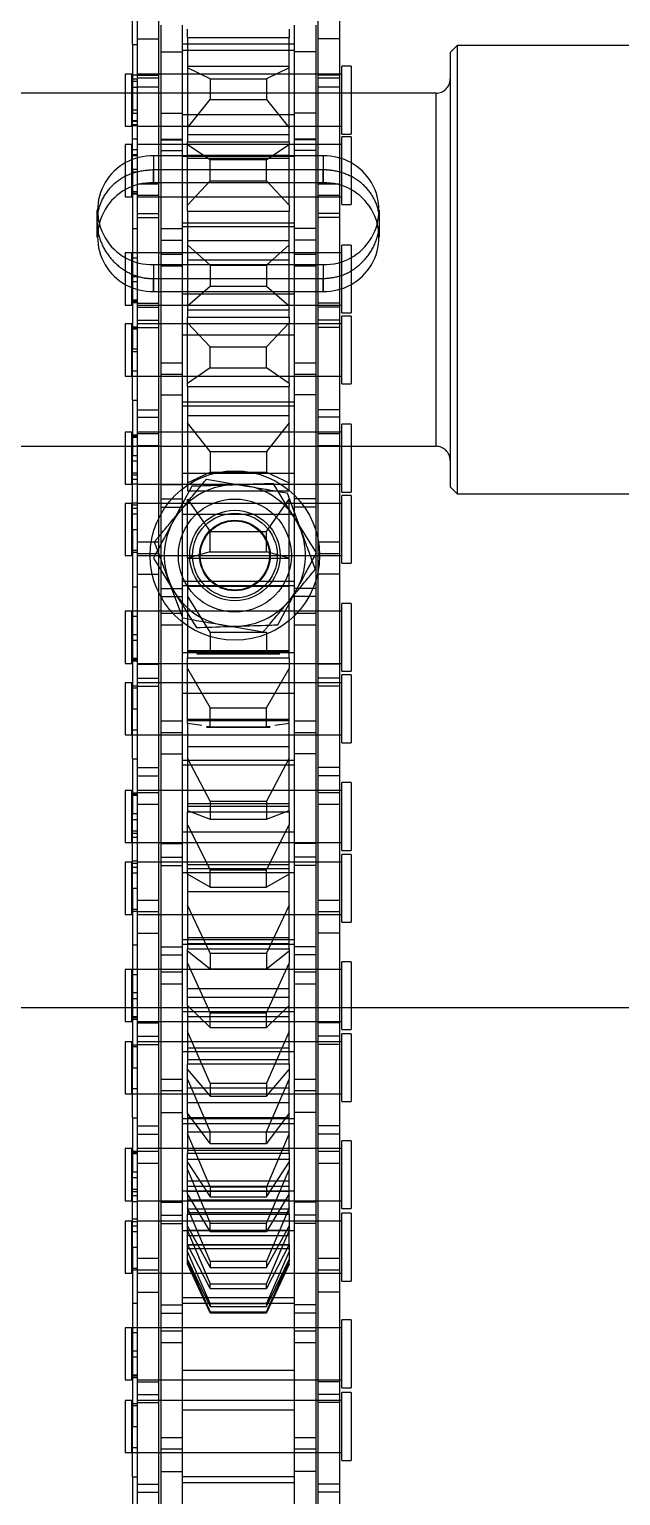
# Model space of a CAD drawing. Header units: metres. Extents: x 0 to 63075, y 0 to 44550.
# Drawn here: x 14335.2 to 14377.1, y 28854.7 to 28958.5 of the extents above; entities that cross this region are included whole.
import ezdxf

# ---------------------------------------------------------------- set-up
doc = ezdxf.new("R2010")
doc.units = ezdxf.units.M
doc.header["$LTSCALE"] = 75
doc.linetypes.add('HIDDEN2', pattern=[4.7625, 3.175, -1.5875])
for name, color, linetype in [('SDM', 7, 'Continuous'), ('SL1', 8, 'Continuous'), ('SL4', 4, 'Continuous'), ('ST1', 7, 'HIDDEN2')]:
    doc.layers.add(name, color=color, linetype=linetype)

# ---------------------------------------------------------------- blocks, each defined once
blk = doc.blocks.new('A$C29c634ac')
at = {"layer": 'SL1'}
for radius, start, end in [(1821.5, 111.63329, 68.36671), (1758, 110.23354, 69.76646), (1758, 110.23433, 69.76567), (1750, 110.33011, 69.66989)]:
    blk.add_arc((6310.01, 7583.12), radius, start, end, dxfattribs=at)
blk = doc.blocks.new('A$Ca53c419a')
at = {"layer": 'SL4'}
for p, q in [((4459.48, 486.24), (4459.48, 421)), ((4491.29, 467.01), (4488.83, 465.49)), ((4496.38, 464.29), (4493.83, 465.65)), ((4486.57, 458.19), (4489.12, 456.83)), ((4491.66, 455.47), (4494.12, 456.99))]:
    blk.add_line(p, q, dxfattribs=at)
for start, end in [(61.8814, 121.8814), (121.8814, 181.8814), (1.8814, 61.8814), (181.8814, 241.8814), (301.8814, 1.8814), (241.8814, 301.8814)]:
    blk.add_arc((4491.48, 461.24), 5, start, end, dxfattribs=at)
for points, knots in [([(4493.83, 465.65), (4493.77, 465.68), (4492.91, 466.14), (4492.07, 466.59), (4491.29, 467.01)], [0, 0, 0, 0, 0.070201, 1, 1, 1, 1]), ([(4488.83, 465.49), (4488.78, 465.45), (4487.95, 464.93), (4487.14, 464.43), (4486.38, 463.96)], [0, 0, 0, 0, 0.0702006, 1, 1, 1, 1]), ([(4486.38, 463.96), (4486.41, 463.23), (4486.44, 462.28), (4486.47, 461.3), (4486.48, 461.08)], [0, 0, 0, 0, 0.768151, 1, 1, 1, 1]), ([(4496.47, 461.4), (4496.46, 461.63), (4496.43, 462.61), (4496.4, 463.56), (4496.38, 464.29)], [0, 0, 0, 0, 0.231849, 1, 1, 1, 1]), ([(4486.48, 461.08), (4486.5, 460.31), (4486.54, 459.33), (4486.57, 458.39), (4486.57, 458.19)], [0, 0, 0, 0, 0.788999, 1, 1, 1, 1]), ([(4496.57, 458.52), (4496.56, 458.72), (4496.53, 459.66), (4496.5, 460.63), (4496.47, 461.4)], [0, 0, 0, 0, 0.211001, 1, 1, 1, 1]), ([(4494.12, 456.99), (4494.17, 457.03), (4495, 457.55), (4495.81, 458.05), (4496.57, 458.52)], [0, 0, 0, 0, 0.070201, 1, 1, 1, 1]), ([(4489.12, 456.83), (4489.18, 456.8), (4490.04, 456.34), (4490.88, 455.89), (4491.66, 455.47)], [0, 0, 0, 0, 0.070201, 1, 1, 1, 1])]:
    blk.add_open_spline(points, degree=3, knots=knots, dxfattribs=at)
at = {"layer": 'ST1'}
for p, q in [((4499.21, 534.61), (4499.21, 447)), ((4524.21, 447), (4524.21, 534.61)), ((4515.11, 471), (4514.02, 471)), ((4515.92, 471), (4514.02, 471)), ((4426.28, 468.49), (4422.51, 468.49)), ((4433, 468.16), (4423.91, 468.16)), ((4425.18, 468.16), (4425.18, 466.64)), ((4425.76, 468.16), (4425.76, 466.64)), ((4426.28, 468.49), (4429.83, 468.49)), ((4426.28, 468.49), (4426.28, 468.16)), ((4431.67, 469), (4427.98, 469)), ((4427.98, 469), (4427.98, 468.53)), ((4427.98, 468.53), (4431.67, 468.53)), ((4427.98, 468.49), (4427.98, 466.64)), ((4427.98, 468.16), (4427.98, 453.66)), ((4428.35, 468.53), (4428.35, 468.16)), ((4429.83, 468.49), (4429.83, 468.16)), ((4442.53, 468.49), (4429.83, 468.49)), ((4431.3, 468.16), (4431.3, 468.53)), ((4431.45, 468.49), (4431.45, 468.16)), ((4431.52, 468.16), (4431.52, 466.64)), ((4431.67, 468.53), (4431.67, 469)), ((4431.67, 466.64), (4431.67, 468.16)), ((4431.67, 453.66), (4431.67, 468.16)), ((4432.1, 468.16), (4432.1, 466.64)), ((4433, 468.16), (4433, 466.64)), ((4439.35, 468.16), (4433, 468.16)), ((4433.13, 469), (4433.13, 469)), ((4436.82, 469), (4433.13, 469)), ((4433.13, 469), (4433.13, 468.53)), ((4433.13, 468.53), (4436.82, 468.53)), ((4433.13, 468.16), (4433.13, 466.64)), ((4433.13, 468.16), (4433.13, 453.66)), ((4433.31, 468.49), (4433.31, 468.16)), ((4433.41, 468.49), (4433.41, 468.16)), ((4433.5, 468.53), (4433.5, 468.16)), ((4434.77, 468.49), (4434.77, 468.16)), ((4435.18, 468.49), (4435.18, 468.16)), ((4436.45, 468.16), (4436.45, 468.53)), ((4436.82, 468.53), (4436.82, 469)), ((4436.82, 466.64), (4436.82, 468.49)), ((4436.82, 453.66), (4436.82, 468.16)), ((4438.53, 468.16), (4438.53, 468.49)), ((4439.35, 468.16), (4439.35, 466.64)), ((4448.45, 468.16), (4439.35, 468.16)), ((4444.37, 469), (4440.68, 469)), ((4440.68, 469), (4440.68, 468.53)), ((4440.68, 468.53), (4444.37, 468.53)), ((4440.68, 468.16), (4440.68, 466.64)), ((4440.68, 468.16), (4440.68, 453.66)), ((4440.9, 466.64), (4440.9, 468.16)), ((4440.91, 468.49), (4440.91, 468.16)), ((4441.05, 468.53), (4441.05, 468.16)), ((4441.74, 468.16), (4441.74, 466.64)), ((4442.53, 468.49), (4442.53, 468.16)), ((4442.53, 468.49), (4445.76, 468.49)), ((4443.63, 468.49), (4443.63, 468.16)), ((4444, 468.16), (4444, 468.53)), ((4444.34, 468.49), (4444.34, 468.16)), ((4444.37, 468.53), (4444.37, 469)), ((4444.37, 466.64), (4444.37, 468.16)), ((4444.37, 453.66), (4444.37, 468.16)), ((4444.52, 468.49), (4444.52, 468.16)), ((4445.76, 468.49), (4445.76, 468.16)), ((4445.76, 468.49), (4447.86, 468.49)), ((4445.81, 469), (4445.81, 469)), ((4449.5, 469), (4445.81, 469)), ((4445.81, 469), (4445.81, 468.53)), ((4445.81, 468.53), (4449.5, 468.53)), ((4445.81, 468.16), (4445.81, 466.64)), ((4445.81, 468.16), (4445.81, 453.66)), ((4446.18, 468.53), (4446.18, 468.16)), ((4446.46, 468.49), (4446.46, 468.16)), ((4446.64, 468.49), (4446.64, 468.16)), ((4447.45, 468.49), (4447.45, 468.16)), ((4447.86, 468.49), (4447.86, 468.16)), ((4451.68, 468.49), (4447.86, 468.49)), ((4449.31, 468.16), (4448.45, 468.16)), ((4448.45, 466.64), (4448.45, 468.16)), ((4449.13, 468.16), (4449.13, 468.53)), ((4449.22, 468.49), (4449.22, 468.16)), ((4458.4, 468.16), (4449.31, 468.16)), ((4449.31, 468.16), (4449.31, 466.64)), ((4449.32, 468.49), (4449.32, 468.16)), ((4449.5, 468.53), (4449.5, 469)), ((4449.5, 466.64), (4449.5, 468.16)), ((4449.5, 453.66), (4449.5, 468.16)), ((4450.53, 468.16), (4450.53, 466.64)), ((4451.12, 468.16), (4451.12, 466.64)), ((4451.68, 468.49), (4455.23, 468.49)), ((4451.68, 468.49), (4451.68, 468.16)), ((4457.07, 469), (4453.38, 469)), ((4453.38, 469), (4453.38, 468.53)), ((4453.38, 468.53), (4457.07, 468.53)), ((4453.38, 468.49), (4453.38, 466.64)), ((4453.38, 468.16), (4453.38, 453.66)), ((4453.75, 468.53), (4453.75, 468.16)), ((4455.23, 468.49), (4455.23, 468.16)), ((4467.93, 468.49), (4455.23, 468.49)), ((4456.7, 468.16), (4456.7, 468.53)), ((4456.85, 468.49), (4456.85, 468.16)), ((4456.87, 468.16), (4456.87, 466.64)), ((4457.07, 468.53), (4457.07, 469)), ((4457.07, 466.64), (4457.07, 468.16)), ((4457.07, 453.66), (4457.07, 468.16)), ((4457.46, 468.16), (4457.46, 466.64)), ((4458.4, 468.16), (4458.4, 466.64)), ((4464.75, 468.16), (4458.4, 468.16)), ((4458.49, 469), (4458.49, 469)), ((4462.18, 469), (4458.49, 469)), ((4458.49, 469), (4458.49, 468.53)), ((4458.49, 468.53), (4462.18, 468.53)), ((4458.49, 468.16), (4458.49, 466.64)), ((4458.49, 468.16), (4458.49, 453.66)), ((4458.67, 468.49), (4458.67, 468.16)), ((4458.77, 468.49), (4458.77, 468.16)), ((4458.86, 468.53), (4458.86, 468.16)), ((4460.13, 468.49), (4460.13, 468.16)), ((4460.54, 468.49), (4460.54, 468.16)), ((4461.81, 468.16), (4461.81, 468.53)), ((4462.18, 468.53), (4462.18, 469)), ((4462.18, 466.64), (4462.18, 468.49)), ((4462.18, 453.66), (4462.18, 468.16)), ((4463.89, 468.16), (4463.89, 468.49)), ((4464.75, 468.16), (4464.75, 466.64)), ((4473.85, 468.16), (4464.75, 468.16)), ((4469.77, 469), (4466.08, 469)), ((4466.08, 469), (4466.08, 468.53)), ((4466.08, 468.53), (4469.77, 468.53)), ((4466.08, 468.16), (4466.08, 466.64)), ((4466.08, 468.16), (4466.08, 453.66)), ((4466.25, 466.64), (4466.25, 468.16)), ((4466.31, 468.49), (4466.31, 468.16)), ((4466.45, 468.53), (4466.45, 468.16)), ((4467.09, 468.16), (4467.09, 466.64)), ((4467.93, 468.49), (4467.93, 468.16)), ((4467.93, 468.49), (4471.16, 468.49)), ((4469.03, 468.49), (4469.03, 468.16)), ((4469.4, 468.16), (4469.4, 468.53)), ((4469.7, 468.49), (4469.7, 468.16)), ((4469.77, 468.53), (4469.77, 469)), ((4469.77, 466.64), (4469.77, 468.16)), ((4469.77, 453.66), (4469.77, 468.16)), ((4469.87, 468.49), (4469.87, 468.16)), ((4471.16, 468.49), (4471.16, 468.16)), ((4471.16, 468.49), (4473.22, 468.49)), ((4471.17, 469), (4471.17, 469)), ((4474.86, 469), (4471.17, 469)), ((4471.17, 469), (4471.17, 468.53)), ((4471.17, 468.53), (4474.86, 468.53)), ((4471.17, 468.16), (4471.17, 466.64)), ((4471.17, 468.16), (4471.17, 453.66)), ((4471.54, 468.53), (4471.54, 468.16)), ((4471.82, 468.49), (4471.82, 468.16)), ((4471.99, 468.49), (4471.99, 468.16)), ((4472.8, 468.49), (4472.8, 468.16)), ((4473.22, 468.49), (4473.22, 468.16)), ((4477.08, 468.49), (4473.22, 468.49)), ((4474.71, 468.16), (4473.85, 468.16)), ((4473.85, 466.64), (4473.85, 468.16)), ((4474.49, 468.16), (4474.49, 468.53)), ((4474.58, 468.49), (4474.58, 468.16)), ((4474.68, 468.49), (4474.68, 468.16)), ((4483.8, 468.16), (4474.71, 468.16)), ((4474.71, 468.16), (4474.71, 466.64)), ((4474.86, 468.53), (4474.86, 469)), ((4474.86, 466.64), (4474.86, 468.16)), ((4474.86, 453.66), (4474.86, 468.16)), ((4475.89, 468.16), (4475.89, 466.64)), ((4476.47, 468.16), (4476.47, 466.64)), ((4477.08, 468.49), (4480.63, 468.49)), ((4477.08, 468.49), (4477.08, 468.16)), ((4482.47, 469), (4478.78, 469)), ((4478.78, 469), (4478.78, 468.53)), ((4478.78, 468.53), (4482.47, 468.53)), ((4478.78, 468.49), (4478.78, 466.64)), ((4478.78, 468.16), (4478.78, 453.66)), ((4479.15, 468.53), (4479.15, 468.16)), ((4480.63, 468.49), (4480.63, 468.16)), ((4493.33, 468.49), (4480.63, 468.49)), ((4482.1, 468.16), (4482.1, 468.53)), ((4482.23, 468.16), (4482.23, 466.64)), ((4482.25, 468.49), (4482.25, 468.16)), ((4482.47, 468.53), (4482.47, 469)), ((4482.47, 466.64), (4482.47, 468.16)), ((4482.47, 453.66), (4482.47, 468.16)), ((4482.81, 468.16), (4482.81, 466.64)), ((4483.8, 468.16), (4483.8, 466.64)), ((4490.15, 468.16), (4483.8, 468.16)), ((4483.85, 469), (4483.84, 469)), ((4483.84, 469), (4483.84, 468.53)), ((4483.84, 468.53), (4487.53, 468.53)), ((4483.84, 468.16), (4483.84, 466.64)), ((4483.84, 468.16), (4483.84, 453.66)), ((4487.53, 469), (4483.85, 469)), ((4484.02, 468.49), (4484.02, 468.16)), ((4484.13, 468.49), (4484.13, 468.16)), ((4484.21, 468.53), (4484.21, 468.16)), ((4485.48, 468.49), (4485.48, 468.16)), ((4485.9, 468.49), (4485.9, 468.16)), ((4487.17, 468.16), (4487.17, 468.53)), ((4487.53, 468.53), (4487.53, 469)), ((4487.53, 466.64), (4487.53, 468.49)), ((4487.53, 453.66), (4487.53, 468.16)), ((4489.24, 468.16), (4489.24, 468.49)), ((4490.15, 468.16), (4490.15, 466.64)), ((4499.25, 468.16), (4490.15, 468.16)), ((4495.17, 469), (4491.48, 469)), ((4491.48, 469), (4491.48, 468.53)), ((4491.48, 468.53), (4495.17, 468.53)), ((4491.48, 468.16), (4491.48, 466.64)), ((4491.48, 468.16), (4491.48, 453.66)), ((4491.61, 466.64), (4491.61, 468.16)), ((4491.71, 468.49), (4491.71, 468.16)), ((4491.85, 468.53), (4491.85, 468.16)), ((4492.45, 468.16), (4492.45, 466.64)), ((4493.33, 468.49), (4493.33, 468.16)), ((4493.33, 468.49), (4496.56, 468.49)), ((4494.43, 468.49), (4494.43, 468.16)), ((4494.8, 468.16), (4494.8, 468.53)), ((4495.07, 468.49), (4495.07, 468.16)), ((4495.17, 468.53), (4495.17, 469)), ((4495.17, 466.64), (4495.17, 468.16)), ((4495.17, 453.66), (4495.17, 468.16)), ((4495.22, 468.49), (4495.22, 468.16)), ((4496.53, 469), (4496.52, 469)), ((4496.52, 469), (4496.52, 468.53)), ((4496.52, 468.53), (4500.21, 468.53)), ((4496.52, 468.16), (4496.52, 466.64)), ((4496.52, 468.16), (4496.52, 453.66)), ((4500.21, 469), (4496.53, 469)), ((4496.56, 468.49), (4496.56, 468.16)), ((4496.56, 468.49), (4498.55, 468.49)), ((4496.89, 468.53), (4496.89, 468.16)), ((4497.19, 468.49), (4497.19, 468.16)), ((4497.34, 468.49), (4497.34, 468.16)), ((4498.18, 468.49), (4498.18, 468.16)), ((4498.55, 468.49), (4498.55, 468.16)), ((4502.48, 468.49), (4498.55, 468.49)), ((4500.21, 468.16), (4499.25, 468.16)), ((4499.25, 466.64), (4499.25, 468.16)), ((4499.84, 468.16), (4499.84, 468.53)), ((4499.94, 468.49), (4499.94, 468.16)), ((4500.03, 468.49), (4500.03, 468.16)), ((4509.34, 468.16), (4500.11, 468.16)), ((4500.11, 468.16), (4500.11, 466.64)), ((4500.21, 468.53), (4500.21, 469)), ((4500.21, 466.64), (4500.21, 468.16)), ((4500.21, 453.66), (4500.21, 468.16)), ((4501.28, 468.16), (4501.28, 466.64)), ((4501.8, 468.16), (4501.8, 466.64)), ((4502.48, 468.49), (4506.12, 468.49)), ((4502.48, 468.49), (4502.48, 468.16)), ((4507.87, 469), (4504.18, 469)), ((4504.18, 469), (4504.18, 468.53)), ((4504.18, 468.53), (4507.87, 468.53)), ((4504.18, 468.49), (4504.18, 466.64)), ((4504.18, 468.16), (4504.18, 453.66)), ((4504.55, 468.53), (4504.55, 468.16)), ((4505.93, 468.49), (4505.93, 468.16)), ((4506.12, 468.49), (4506.12, 468.16)), ((4518.82, 468.49), (4506.12, 468.49)), ((4507.5, 468.16), (4507.5, 468.53)), ((4507.62, 468.49), (4507.62, 468.16)), ((4507.62, 468.16), (4507.62, 466.64)), ((4507.67, 468.49), (4507.67, 468.16)), ((4507.87, 468.53), (4507.87, 469)), ((4507.87, 466.64), (4507.87, 468.16)), ((4507.87, 453.66), (4507.87, 468.16)), ((4508.14, 468.16), (4508.14, 466.64)), ((4509.06, 468.16), (4509.06, 466.64)), ((4509.21, 469), (4509.21, 469)), ((4512.9, 469), (4509.21, 469)), ((4509.21, 469), (4509.21, 468.53)), ((4509.21, 468.53), (4512.9, 468.53)), ((4509.21, 468.16), (4509.21, 466.64)), ((4509.21, 468.16), (4509.21, 453.66)), ((4509.34, 468.16), (4509.34, 466.64)), ((4515.69, 468.16), (4509.34, 468.16)), ((4509.39, 468.49), (4509.39, 468.16)), ((4509.48, 468.49), (4509.48, 468.16)), ((4509.58, 468.53), (4509.58, 468.16)), ((4510.87, 468.49), (4510.87, 468.16)), ((4511.23, 468.49), (4511.23, 468.16)), ((4512.53, 468.16), (4512.53, 468.53)), ((4512.9, 468.53), (4512.9, 469)), ((4512.9, 466.64), (4512.9, 468.49)), ((4512.9, 453.66), (4512.9, 468.16)), ((4514.6, 468.16), (4514.6, 468.49)), ((4515.41, 468.16), (4515.41, 466.64)), ((4515.69, 468.16), (4515.69, 466.64)), ((4524.64, 468.16), (4515.69, 468.16)), ((4520.57, 469), (4516.88, 469)), ((4516.88, 469), (4516.88, 468.53)), ((4516.88, 468.53), (4520.57, 468.53)), ((4516.88, 468.16), (4516.88, 466.64)), ((4516.88, 468.16), (4516.88, 453.66)), ((4516.97, 466.64), (4516.97, 468.16)), ((4517.08, 468.49), (4517.08, 468.16)), ((4517.13, 468.49), (4517.13, 468.16)), ((4517.25, 468.53), (4517.25, 468.16)), ((4517.79, 468.16), (4517.79, 466.64)), ((4518.63, 468.49), (4518.63, 468.16)), ((4518.82, 468.49), (4518.82, 468.16)), ((4518.82, 468.49), (4521.99, 468.49)), ((4519.79, 468.49), (4519.79, 468.16)), ((4519.87, 468.49), (4519.87, 468.16)), ((4520.2, 468.16), (4520.2, 468.53)), ((4520.21, 468.49), (4520.21, 468.16)), ((4520.57, 468.53), (4520.57, 469)), ((4520.57, 466.64), (4520.57, 468.16)), ((4520.57, 453.66), (4520.57, 468.16)), ((4520.97, 468.49), (4520.97, 468.16)), ((4525.56, 469), (4521.87, 469)), ((4521.87, 469), (4521.87, 468.53)), ((4521.87, 468.53), (4525.49, 468.53)), ((4521.87, 468.16), (4521.87, 466.64)), ((4521.87, 468.16), (4521.87, 453.66)), ((4521.91, 468.49), (4521.91, 468.16)), ((4521.99, 468.49), (4521.99, 468.16)), ((4521.99, 468.49), (4522.8, 468.49)), ((4522.23, 468.53), (4522.23, 468.16)), ((4522.26, 468.49), (4522.26, 468.16)), ((4522.8, 468.49), (4522.8, 468.16)), ((4527.64, 468.49), (4522.8, 468.49)), ((4523.02, 468.49), (4523.02, 468.16)), ((4524.62, 468.49), (4524.62, 468.16)), ((4525.19, 468.16), (4524.64, 468.16)), ((4524.64, 466.64), (4524.64, 468.16)), ((4525.05, 468.49), (4525.05, 468.16)), ((4525.19, 468.16), (4525.19, 468.53)), ((4535.96, 468.16), (4525.28, 468.16)), ((4525.28, 468.16), (4525.28, 466.64)), ((4525.49, 468.53), (4525.56, 468.53)), ((4525.49, 468.16), (4525.49, 466.64)), ((4525.5, 468.49), (4525.5, 468.16)), ((4525.56, 468.53), (4525.56, 469)), ((4525.56, 466.64), (4525.56, 468.16)), ((4525.56, 453.66), (4525.56, 468.16)), ((4527.64, 468.49), (4532.48, 468.49)), ((4527.64, 468.49), (4527.64, 468.16)), ((4528.06, 468.16), (4528.06, 466.64)), ((4426.65, 466.49), (4420.3, 466.49)), ((4433, 466.64), (4423.91, 466.64)), ((4426.65, 466.49), (4426.65, 464.97)), ((4435.75, 466.49), (4426.65, 466.49)), ((4427.98, 466.49), (4427.98, 464.97)), ((4428.22, 464.97), (4428.22, 466.49)), ((4429.06, 466.49), (4429.06, 464.97)), ((4431.67, 464.97), (4431.67, 466.49)), ((4439.35, 466.64), (4433, 466.64)), ((4433.13, 466.49), (4433.13, 464.97)), ((4436.61, 466.49), (4435.75, 466.49)), ((4435.75, 464.97), (4435.75, 466.49)), ((4445.7, 466.49), (4436.61, 466.49)), ((4436.61, 466.49), (4436.61, 464.97)), ((4436.82, 464.97), (4436.82, 466.49)), ((4437.85, 466.49), (4437.85, 464.97)), ((4438.44, 466.49), (4438.44, 464.97)), ((4448.45, 466.64), (4439.35, 466.64)), ((4440.68, 466.49), (4440.68, 464.97)), ((4444.19, 466.49), (4444.19, 464.97)), ((4444.37, 464.97), (4444.37, 466.49)), ((4444.78, 466.49), (4444.78, 464.97)), ((4445.7, 466.49), (4445.7, 464.97)), ((4452.05, 466.49), (4445.7, 466.49)), ((4445.81, 466.49), (4445.81, 464.97)), ((4449.31, 466.64), (4448.45, 466.64)), ((4458.4, 466.64), (4449.31, 466.64)), ((4449.5, 464.97), (4449.5, 466.49)), ((4452.05, 466.49), (4452.05, 464.97)), ((4461.15, 466.49), (4452.05, 466.49)), ((4453.38, 466.49), (4453.38, 464.97)), ((4453.58, 464.97), (4453.58, 466.49)), ((4454.41, 466.49), (4454.41, 464.97)), ((4457.07, 464.97), (4457.07, 466.49)), ((4464.75, 466.64), (4458.4, 466.64)), ((4458.49, 466.49), (4458.49, 464.97)), ((4462.01, 466.49), (4461.15, 466.49)), ((4461.15, 464.97), (4461.15, 466.49)), ((4471.1, 466.49), (4462.01, 466.49)), ((4462.01, 466.49), (4462.01, 464.97)), ((4462.18, 464.97), (4462.18, 466.49)), ((4463.21, 466.49), (4463.21, 464.97)), ((4463.79, 466.49), (4463.79, 464.97)), ((4473.85, 466.64), (4464.75, 466.64)), ((4466.08, 466.49), (4466.08, 464.97)), ((4469.55, 466.49), (4469.55, 464.97)), ((4469.77, 464.97), (4469.77, 466.49)), ((4470.13, 466.49), (4470.13, 464.97)), ((4471.1, 466.49), (4471.1, 464.97)), ((4477.45, 466.49), (4471.1, 466.49)), ((4471.17, 466.49), (4471.17, 464.97)), ((4474.71, 466.64), (4473.85, 466.64)), ((4483.8, 466.64), (4474.71, 466.64)), ((4474.86, 464.97), (4474.86, 466.49)), ((4477.45, 466.49), (4477.45, 464.97)), ((4486.55, 466.49), (4477.45, 466.49)), ((4478.78, 466.49), (4478.78, 464.97)), ((4478.93, 464.97), (4478.93, 466.49)), ((4479.77, 466.49), (4479.77, 464.97)), ((4482.47, 464.97), (4482.47, 466.49)), ((4490.15, 466.64), (4483.8, 466.64)), ((4483.84, 466.49), (4483.84, 464.97)), ((4487.41, 466.49), (4486.55, 466.49)), ((4486.55, 464.97), (4486.55, 466.49)), ((4496.5, 466.49), (4487.41, 466.49)), ((4487.41, 466.49), (4487.41, 464.97)), ((4487.53, 464.97), (4487.53, 466.49)), ((4488.57, 466.49), (4488.57, 464.97)), ((4489.15, 466.49), (4489.15, 464.97)), ((4499.25, 466.64), (4490.15, 466.64)), ((4491.48, 466.49), (4491.48, 464.97)), ((4494.91, 466.49), (4494.91, 464.97)), ((4495.17, 464.97), (4495.17, 466.49)), ((4495.49, 466.49), (4495.49, 464.97)), ((4496.5, 466.49), (4496.5, 464.97)), ((4502.85, 466.49), (4496.5, 466.49)), ((4496.52, 466.49), (4496.52, 464.97)), ((4500.11, 466.64), (4499.25, 466.64)), ((4509.34, 466.64), (4500.11, 466.64)), ((4500.21, 464.97), (4500.21, 466.49)), ((4502.85, 466.49), (4502.85, 464.97)), ((4511.95, 466.49), (4502.85, 466.49)), ((4504.18, 466.49), (4504.18, 464.97)), ((4504.29, 464.97), (4504.29, 466.49)), ((4505.13, 466.49), (4505.13, 464.97)), ((4507.87, 464.97), (4507.87, 466.49)), ((4509.21, 466.49), (4509.21, 464.97)), ((4515.69, 466.64), (4509.34, 466.64)), ((4510.17, 467), (4511.08, 467)), ((4510.17, 467), (4510.17, 455)), ((4512.07, 467), (4510.17, 467)), ((4511.08, 467), (4511.08, 455)), ((4512.8, 466.49), (4511.95, 466.49)), ((4511.95, 464.97), (4511.95, 466.49)), ((4512.07, 467), (4512.07, 455)), ((4522.78, 466.49), (4512.8, 466.49)), ((4512.8, 466.49), (4512.8, 464.97)), ((4512.9, 464.97), (4512.9, 466.49)), ((4513.81, 466.49), (4513.81, 464.97)), ((4514.62, 466.49), (4514.62, 464.97)), ((4524.64, 466.64), (4515.69, 466.64)), ((4516.88, 466.49), (4516.88, 464.97)), ((4517.87, 467), (4518.78, 467)), ((4517.87, 455), (4517.87, 467)), ((4519.77, 467), (4517.87, 467)), ((4518.78, 455), (4518.78, 467)), ((4519.77, 455), (4519.77, 467)), ((4520.14, 466.49), (4520.14, 464.97)), ((4520.57, 464.97), (4520.57, 466.49)), ((4520.9, 466.49), (4520.9, 464.97)), ((4520.95, 466.49), (4520.95, 464.97)), ((4521.87, 466.49), (4521.87, 464.97)), ((4522.78, 466.49), (4522.78, 464.97)), ((4529.02, 466.49), (4522.78, 466.49)), ((4525.28, 466.64), (4524.64, 466.64)), ((4535.96, 466.64), (4525.28, 466.64)), ((4525.56, 464.97), (4525.56, 466.49)), ((4527.14, 466.49), (4527.14, 464.97)), ((4487.04, 464.93), (4489.75, 465.93)), ((4426.65, 464.97), (4420.3, 464.97)), ((4425.87, 464.97), (4425.87, 457.04)), ((4426.26, 457.04), (4426.26, 464.97)), ((4435.75, 464.97), (4426.65, 464.97)), ((4427.98, 464.97), (4427.98, 457.04)), ((4431.02, 464.97), (4431.02, 457.04)), ((4431.67, 457.04), (4431.67, 464.97)), ((4433.13, 464.97), (4433.13, 457.04)), ((4433.79, 457.04), (4433.79, 464.97)), ((4436.61, 464.97), (4435.75, 464.97)), ((4445.7, 464.97), (4436.61, 464.97)), ((4436.82, 457.04), (4436.82, 464.97)), ((4437.87, 463), (4441.33, 464.6)), ((4441.54, 464.6), (4437.95, 463)), ((4441.65, 464.6), (4438.33, 463)), ((4438.53, 463), (4442.21, 464.6)), ((4438.57, 464.97), (4438.57, 457.04)), ((4438.94, 457.04), (4438.94, 464.97)), ((4439.59, 463), (4442.71, 464.6)), ((4443.69, 464.6), (4439.93, 463)), ((4440.68, 464.97), (4440.68, 457.04)), ((4444.01, 464.6), (4441.08, 463)), ((4441.33, 464.6), (4441.54, 464.6)), ((4441.53, 463), (4445.32, 464.6)), ((4441.54, 464.6), (4442.68, 464.6)), ((4442.43, 464.6), (4442.43, 457.4)), ((4442.68, 464.6), (4442.68, 457.4)), ((4442.71, 464.6), (4443.69, 464.6)), ((4442.72, 464.6), (4442.72, 457.4)), ((4443.36, 464.6), (4443.36, 457.4)), ((4443.63, 463), (4446.31, 464.6)), ((4443.69, 464.6), (4444.85, 464.6)), ((4443.7, 464.97), (4443.7, 457.04)), ((4443.73, 464.6), (4443.73, 457.4)), ((4448.03, 464.6), (4444.23, 463)), ((4444.37, 457.04), (4444.37, 464.97)), ((4444.85, 464.6), (4444.85, 457.4)), ((4446.31, 464.6), (4444.85, 464.6)), ((4444.99, 464.6), (4444.99, 457.4)), ((4445.21, 457.4), (4445.21, 464.6)), ((4452.05, 464.97), (4445.7, 464.97)), ((4445.81, 464.97), (4445.81, 457.04)), ((4445.85, 457.4), (4445.85, 464.6)), ((4448.55, 464.6), (4446.09, 463)), ((4446.31, 464.6), (4448.03, 464.6)), ((4446.48, 464.6), (4446.48, 457.4)), ((4446.49, 457.04), (4446.49, 464.97)), ((4446.79, 463), (4450.57, 464.6)), ((4446.83, 457.4), (4446.83, 464.6)), ((4447.21, 464.6), (4447.21, 457.4)), ((4448.03, 464.6), (4449.17, 464.6)), ((4448.73, 457.4), (4448.73, 464.6)), ((4449.17, 464.6), (4449.17, 457.4)), ((4452.01, 464.6), (4449.17, 464.6)), ((4449.4, 464.6), (4449.4, 457.4)), ((4449.5, 457.04), (4449.5, 464.97)), ((4449.86, 463), (4452.01, 464.6)), ((4450.67, 457.4), (4450.67, 464.6)), ((4454.41, 464.6), (4450.69, 463)), ((4451.27, 464.97), (4451.27, 457.04)), ((4451.62, 457.04), (4451.62, 464.97)), ((4451.7, 464.6), (4451.7, 457.4)), ((4452.01, 464.6), (4454.41, 464.6)), ((4461.15, 464.97), (4452.05, 464.97)), ((4452.77, 464.6), (4452.77, 457.4)), ((4455.11, 464.6), (4453.21, 463)), ((4453.38, 464.97), (4453.38, 457.04)), ((4453.77, 457.4), (4453.77, 464.6)), ((4454.14, 463), (4457.79, 464.6)), ((4454.41, 464.6), (4455.51, 464.6)), ((4455.51, 464.6), (4455.51, 457.4)), ((4459.63, 464.6), (4455.51, 464.6)), ((4455.81, 464.6), (4455.81, 457.4)), ((4456.37, 464.97), (4456.37, 457.04)), ((4456.6, 457.4), (4456.6, 464.6)), ((4457.07, 457.04), (4457.07, 464.97)), ((4458.07, 463), (4459.63, 464.6)), ((4458.49, 464.97), (4458.49, 457.04)), ((4458.85, 464.6), (4458.85, 457.4)), ((4462.63, 464.6), (4459.11, 463)), ((4459.19, 457.04), (4459.19, 464.97)), ((4459.63, 464.6), (4462.63, 464.6)), ((4460.22, 464.6), (4460.22, 457.4)), ((4460.8, 457.4), (4460.8, 464.6)), ((4462.01, 464.97), (4461.15, 464.97)), ((4471.1, 464.97), (4462.01, 464.97)), ((4462.18, 457.04), (4462.18, 464.97)), ((4463.5, 464.6), (4462.22, 463)), ((4462.63, 464.6), (4463.65, 464.6)), ((4463.34, 463), (4466.73, 464.6)), ((4463.65, 464.6), (4463.65, 457.4)), ((4468.92, 464.6), (4463.65, 464.6)), ((4463.97, 464.97), (4463.97, 457.04)), ((4464.01, 464.6), (4464.01, 457.4)), ((4464.29, 457.04), (4464.29, 464.97)), ((4464.43, 457.4), (4464.43, 464.6)), ((4466.08, 464.97), (4466.08, 457.04)), ((4467.7, 464.6), (4467.7, 457.4)), ((4468.01, 463), (4468.92, 464.6)), ((4468.92, 464.6), (4472.43, 464.6)), ((4469.05, 464.97), (4469.05, 457.04)), ((4472.43, 464.6), (4469.23, 463)), ((4469.33, 464.6), (4469.33, 457.4)), ((4469.59, 457.4), (4469.59, 464.6)), ((4469.77, 457.04), (4469.77, 464.97)), ((4477.45, 464.97), (4471.1, 464.97)), ((4471.17, 464.97), (4471.17, 457.04)), ((4471.89, 457.04), (4471.89, 464.97)), ((4472.43, 464.6), (4473.33, 464.6)), ((4473.43, 464.6), (4472.81, 463)), ((4473.33, 464.6), (4473.33, 457.4)), ((4479.59, 464.6), (4473.33, 464.6)), ((4473.75, 464.6), (4473.75, 457.4)), ((4473.91, 457.4), (4473.91, 464.6)), ((4474.09, 463), (4477.13, 464.6)), ((4474.86, 457.04), (4474.86, 464.97)), ((4476.67, 464.97), (4476.67, 457.04)), ((4476.97, 457.04), (4476.97, 464.97)), ((4486.55, 464.97), (4477.45, 464.97)), ((4477.96, 464.6), (4477.96, 457.4)), ((4478.78, 464.97), (4478.78, 457.04)), ((4479.44, 463.59), (4479.59, 464.6)), ((4479.59, 464.6), (4483.49, 464.6)), ((4479.8, 464.6), (4479.8, 457.4)), ((4479.87, 457.4), (4479.87, 464.6)), ((4483.49, 464.6), (4480.71, 463)), ((4481.73, 464.97), (4481.73, 457.04)), ((4482.47, 457.04), (4482.47, 464.97)), ((4483.49, 464.6), (4484.25, 464.6)), ((4483.84, 464.97), (4483.84, 457.04)), ((4484.25, 464.6), (4484.25, 457.4)), ((4491.29, 464.6), (4484.25, 464.6)), ((4484.59, 457.04), (4484.59, 464.97)), ((4484.59, 464.6), (4484.65, 463)), ((4484.71, 464.6), (4484.71, 457.4)), ((4484.74, 457.4), (4484.74, 464.6)), ((4486.05, 463), (4488.63, 464.6)), ((4487.41, 464.97), (4486.55, 464.97)), ((4496.5, 464.97), (4487.41, 464.97)), ((4487.53, 457.04), (4487.53, 464.97)), ((4489.31, 464.6), (4489.31, 457.4)), ((4489.37, 464.97), (4489.37, 457.04)), ((4489.65, 457.04), (4489.65, 464.97)), ((4491.74, 463), (4491.29, 464.6)), ((4491.29, 464.6), (4495.46, 464.6)), ((4491.29, 464.6), (4491.29, 464.6)), ((4491.29, 464.6), (4491.29, 457.4)), ((4491.3, 464.6), (4491.3, 457.4)), ((4491.48, 464.97), (4491.48, 457.04)), ((4495.46, 464.6), (4493.18, 463)), ((4494.41, 464.97), (4494.41, 457.04)), ((4495.17, 457.04), (4495.17, 464.97)), ((4496.05, 464.6), (4496.05, 457.4)), ((4503.45, 464.6), (4496.05, 464.6)), ((4502.85, 464.97), (4496.5, 464.97)), ((4496.52, 464.97), (4496.52, 457.04)), ((4496.54, 464.6), (4496.54, 457.4)), ((4496.63, 464.6), (4497.37, 463)), ((4497.29, 457.04), (4497.29, 464.97)), ((4498.84, 463), (4500.88, 464.6)), ((4499.21, 464.6), (4499.21, 457.4)), ((4500.21, 457.04), (4500.21, 464.97)), ((4501.38, 464.6), (4501.38, 457.4)), ((4502.07, 464.97), (4502.07, 457.04)), ((4502.33, 457.04), (4502.33, 464.97)), ((4511.95, 464.97), (4502.85, 464.97)), ((4503.45, 464.6), (4503.45, 457.4)), ((4503.45, 464.6), (4503.65, 464.6)), ((4504.76, 463), (4503.65, 464.6)), ((4503.65, 464.6), (4507.96, 464.6)), ((4504.18, 464.97), (4504.18, 457.04)), ((4507.96, 464.6), (4506.26, 463)), ((4507.09, 464.97), (4507.09, 457.04)), ((4507.87, 457.04), (4507.87, 464.97)), ((4507.96, 464.6), (4508.35, 464.6)), ((4508.35, 464.6), (4508.35, 457.4)), ((4515.86, 464.6), (4508.35, 464.6)), ((4508.86, 464.6), (4508.86, 457.4)), ((4509.15, 464.6), (4510.54, 463)), ((4509.21, 464.97), (4509.21, 457.04)), ((4509.99, 457.04), (4509.99, 464.97)), ((4511.08, 464.6), (4511.08, 457.4)), ((4512.89, 464.97), (4511.95, 464.97)), ((4512.04, 463), (4513.47, 464.6)), ((4512.08, 464.6), (4512.08, 457.4)), ((4512.39, 457.4), (4512.39, 464.6)), ((4522.78, 464.97), (4512.8, 464.97)), ((4512.9, 457.04), (4512.9, 464.97)), ((4513.78, 464.6), (4513.78, 457.4)), ((4514.76, 464.97), (4514.76, 457.04)), ((4515.01, 457.04), (4515.01, 464.97)), ((4515.86, 464.6), (4515.86, 457.4)), ((4515.86, 464.6), (4516.27, 464.6)), ((4518.01, 463), (4516.27, 464.6)), ((4516.27, 464.6), (4520.57, 464.6)), ((4516.88, 464.97), (4516.88, 457.04)), ((4518.78, 457.4), (4518.78, 464.6)), ((4520.57, 464.6), (4519.5, 463)), ((4519.61, 464.6), (4519.61, 457.4)), ((4519.75, 464.97), (4519.75, 457.04)), ((4519.78, 457.4), (4519.78, 464.6)), ((4519.79, 457.4), (4519.79, 464.6)), ((4520.57, 457.04), (4520.57, 464.97)), ((4520.57, 464.6), (4520.76, 464.6)), ((4520.76, 464.6), (4520.76, 457.4)), ((4528.15, 464.6), (4520.76, 464.6)), ((4521.27, 464.6), (4521.27, 457.4)), ((4521.75, 464.6), (4523.75, 463)), ((4521.87, 464.97), (4521.87, 457.04)), ((4522.68, 457.04), (4522.68, 464.97)), ((4529.02, 464.97), (4522.78, 464.97)), ((4524.21, 457.4), (4524.21, 464.6)), ((4525.23, 463), (4526.01, 464.6)), ((4525.56, 457.04), (4525.56, 464.97)), ((4526.11, 464.6), (4526.11, 457.4)), ((4527.24, 464.97), (4527.24, 457.04)), ((4527.67, 457.04), (4527.67, 464.97)), ((4528.15, 464.6), (4528.15, 457.4)), ((4528.15, 464.6), (4528.74, 464.6)), ((4437.87, 463), (4437.95, 463)), ((4437.87, 463), (4437.87, 459)), ((4437.95, 463), (4437.95, 459)), ((4438.33, 463), (4438.33, 459)), ((4438.53, 463), (4438.33, 463)), ((4438.53, 463), (4438.53, 459)), ((4439.59, 463), (4439.93, 463)), ((4439.59, 463), (4439.59, 459)), ((4439.93, 463), (4439.93, 459)), ((4441.08, 463), (4441.08, 459)), ((4441.53, 463), (4441.08, 463)), ((4441.53, 463), (4441.53, 459)), ((4443.63, 463), (4444.23, 463)), ((4443.63, 463), (4443.63, 459)), ((4444.23, 463), (4444.23, 459)), ((4446.09, 463), (4446.09, 459)), ((4446.79, 463), (4446.09, 463)), ((4446.79, 463), (4446.79, 459)), ((4449.86, 463), (4450.69, 463)), ((4449.86, 463), (4449.86, 459)), ((4450.69, 463), (4450.69, 459)), ((4453.21, 463), (4453.21, 459)), ((4454.14, 463), (4453.21, 463)), ((4454.14, 463), (4454.14, 459)), ((4458.07, 463), (4459.11, 463)), ((4458.07, 463), (4458.07, 459)), ((4459.11, 463), (4459.11, 459)), ((4462.22, 463), (4462.22, 459)), ((4463.34, 463), (4462.22, 463)), ((4463.34, 463), (4463.34, 459)), ((4468.01, 463), (4468.01, 459)), ((4468.01, 463), (4469.23, 463)), ((4469.23, 463), (4469.23, 459)), ((4472.81, 463), (4472.81, 459)), ((4474.09, 463), (4472.81, 463)), ((4474.09, 463), (4474.09, 459)), ((4479.34, 463.25), (4479.34, 458.75)), ((4479.35, 463), (4479.39, 463.25)), ((4479.35, 463), (4479.35, 459)), ((4479.35, 463), (4480.71, 463)), ((4480.71, 463), (4480.71, 459)), ((4484.53, 463.94), (4484.53, 458.06)), ((4484.65, 463), (4484.65, 459)), ((4486.05, 463), (4484.65, 463)), ((4486.05, 463), (4486.05, 459)), ((4491.74, 463), (4493.18, 463)), ((4491.74, 463), (4491.74, 459)), ((4493.18, 463), (4493.18, 459)), ((4496.89, 463.24), (4496.4, 460.39)), ((4498.84, 463), (4497.37, 463)), ((4497.37, 463), (4497.37, 459)), ((4498.84, 463), (4498.84, 459)), ((4504.76, 463), (4506.26, 463)), ((4504.76, 463), (4504.76, 459)), ((4506.26, 463), (4506.26, 459)), ((4512.04, 463), (4510.54, 463)), ((4510.54, 463), (4510.54, 459)), ((4512.04, 463), (4512.04, 459)), ((4518.01, 463), (4519.5, 463)), ((4518.01, 463), (4518.01, 459)), ((4519.5, 463), (4519.5, 459)), ((4523.75, 463), (4523.75, 459)), ((4525.23, 463), (4523.75, 463)), ((4525.23, 463), (4525.23, 459)), ((4486.06, 459.24), (4486.55, 462.09)), ((4441.33, 457.4), (4437.87, 459)), ((4437.87, 459), (4437.95, 459)), ((4437.95, 459), (4441.54, 457.4)), ((4438.33, 459), (4441.65, 457.4)), ((4438.53, 459), (4438.33, 459)), ((4442.21, 457.4), (4438.53, 459)), ((4442.71, 457.4), (4439.59, 459)), ((4439.59, 459), (4439.93, 459)), ((4439.93, 459), (4443.69, 457.4)), ((4441.08, 459), (4444.01, 457.4)), ((4441.53, 459), (4441.08, 459)), ((4445.32, 457.4), (4441.53, 459)), ((4446.31, 457.4), (4443.63, 459)), ((4443.63, 459), (4444.23, 459)), ((4444.23, 459), (4448.03, 457.4)), ((4446.09, 459), (4448.55, 457.4)), ((4446.79, 459), (4446.09, 459)), ((4450.57, 457.4), (4446.79, 459)), ((4452.01, 457.4), (4449.86, 459)), ((4449.86, 459), (4450.69, 459)), ((4450.69, 459), (4454.41, 457.4)), ((4453.21, 459), (4455.11, 457.4)), ((4454.14, 459), (4453.21, 459)), ((4457.79, 457.4), (4454.14, 459)), ((4459.63, 457.4), (4458.07, 459)), ((4458.07, 459), (4459.11, 459)), ((4459.11, 459), (4462.63, 457.4)), ((4462.22, 459), (4463.5, 457.4)), ((4463.34, 459), (4462.22, 459)), ((4466.73, 457.4), (4463.34, 459)), ((4468.01, 459), (4469.23, 459)), ((4468.92, 457.4), (4468.01, 459)), ((4469.23, 459), (4472.43, 457.4)), ((4472.81, 459), (4473.43, 457.4)), ((4474.09, 459), (4472.81, 459)), ((4477.13, 457.4), (4474.09, 459)), ((4479.39, 458.75), (4479.35, 459)), ((4479.35, 459), (4480.71, 459)), ((4480.71, 459), (4483.49, 457.4)), ((4484.65, 459), (4484.59, 457.4)), ((4486.05, 459), (4484.65, 459)), ((4491.29, 457.4), (4491.74, 459)), ((4491.74, 459), (4493.18, 459)), ((4493.18, 459), (4495.46, 457.4)), ((4497.37, 459), (4496.63, 457.4)), ((4498.84, 459), (4497.37, 459)), ((4500.88, 457.4), (4498.84, 459)), ((4503.65, 457.4), (4504.76, 459)), ((4504.76, 459), (4506.26, 459)), ((4506.26, 459), (4507.96, 457.4)), ((4510.54, 459), (4509.15, 457.4)), ((4512.04, 459), (4510.54, 459)), ((4513.47, 457.4), (4512.04, 459)), ((4516.27, 457.4), (4518.01, 459)), ((4518.01, 459), (4519.5, 459)), ((4519.5, 459), (4520.57, 457.4)), ((4523.75, 459), (4521.75, 457.4)), ((4525.23, 459), (4523.75, 459)), ((4526.01, 457.4), (4525.23, 459)), ((4479.59, 457.4), (4479.44, 458.41)), ((4426.65, 457.04), (4420.3, 457.04)), ((4426.65, 455.52), (4426.65, 457.04)), ((4435.75, 457.04), (4426.65, 457.04)), ((4427.98, 457.04), (4427.98, 455.52)), ((4428.22, 455.52), (4428.22, 457.04)), ((4429.06, 457.04), (4429.06, 455.52)), ((4431.67, 455.52), (4431.67, 457.04)), ((4433.13, 457.04), (4433.13, 455.52)), ((4436.61, 457.04), (4435.75, 457.04)), ((4435.75, 455.52), (4435.75, 457.04)), ((4445.7, 457.04), (4436.61, 457.04)), ((4436.61, 457.04), (4436.61, 455.52)), ((4436.82, 455.52), (4436.82, 457.04)), ((4437.85, 455.52), (4437.85, 457.04)), ((4438.44, 455.52), (4438.44, 457.04)), ((4440.68, 457.04), (4440.68, 455.52)), ((4441.33, 457.4), (4441.54, 457.4)), ((4442.68, 457.4), (4441.54, 457.4)), ((4442.71, 457.4), (4443.69, 457.4)), ((4444.85, 457.4), (4443.69, 457.4)), ((4444.19, 455.52), (4444.19, 457.04)), ((4444.37, 455.52), (4444.37, 457.04)), ((4444.78, 455.52), (4444.78, 457.04)), ((4444.85, 457.4), (4446.31, 457.4)), ((4445.7, 455.52), (4445.7, 457.04)), ((4452.05, 457.04), (4445.7, 457.04)), ((4445.81, 457.04), (4445.81, 455.52)), ((4446.31, 457.4), (4448.03, 457.4)), ((4449.17, 457.4), (4448.03, 457.4)), ((4449.17, 457.4), (4452.01, 457.4)), ((4449.5, 455.52), (4449.5, 457.04)), ((4452.01, 457.4), (4454.41, 457.4)), ((4452.05, 455.52), (4452.05, 457.04)), ((4461.15, 457.04), (4452.05, 457.04)), ((4453.38, 457.04), (4453.38, 455.52)), ((4453.58, 455.52), (4453.58, 457.04)), ((4455.51, 457.4), (4454.41, 457.4)), ((4454.41, 457.04), (4454.41, 455.52)), ((4455.51, 457.4), (4459.63, 457.4)), ((4457.07, 455.52), (4457.07, 457.04)), ((4458.49, 457.04), (4458.49, 455.52)), ((4459.63, 457.4), (4462.63, 457.4)), ((4462.01, 457.04), (4461.15, 457.04)), ((4461.15, 455.52), (4461.15, 457.04)), ((4471.1, 457.04), (4462.01, 457.04)), ((4462.01, 457.04), (4462.01, 455.52)), ((4462.18, 455.52), (4462.18, 457.04)), ((4463.65, 457.4), (4462.63, 457.4)), ((4463.21, 455.52), (4463.21, 457.04)), ((4463.65, 457.4), (4468.92, 457.4)), ((4463.79, 455.52), (4463.79, 457.04)), ((4466.08, 457.04), (4466.08, 455.52)), ((4468.92, 457.4), (4472.43, 457.4)), ((4469.55, 455.52), (4469.55, 457.04)), ((4469.77, 455.52), (4469.77, 457.04)), ((4470.13, 455.52), (4470.13, 457.04)), ((4471.1, 455.52), (4471.1, 457.04)), ((4477.45, 457.04), (4471.1, 457.04)), ((4471.17, 457.04), (4471.17, 455.52)), ((4473.33, 457.4), (4472.43, 457.4)), ((4473.33, 457.4), (4479.59, 457.4)), ((4474.86, 455.52), (4474.86, 457.04)), ((4477.45, 455.52), (4477.45, 457.04)), ((4486.55, 457.04), (4477.45, 457.04)), ((4478.78, 457.04), (4478.78, 455.52)), ((4478.93, 455.52), (4478.93, 457.04)), ((4479.59, 457.4), (4483.49, 457.4)), ((4479.77, 457.04), (4479.77, 455.52)), ((4482.47, 455.52), (4482.47, 457.04)), ((4484.25, 457.4), (4483.49, 457.4)), ((4483.84, 457.04), (4483.84, 455.52)), ((4484.25, 457.4), (4491.29, 457.4)), ((4487.41, 457.04), (4486.55, 457.04)), ((4486.55, 455.52), (4486.55, 457.04)), ((4496.5, 457.04), (4487.41, 457.04)), ((4487.41, 457.04), (4487.41, 455.52)), ((4487.53, 455.52), (4487.53, 457.04)), ((4488.57, 455.52), (4488.57, 457.04)), ((4489.15, 455.52), (4489.15, 457.04)), ((4491.29, 457.4), (4495.46, 457.4)), ((4491.29, 457.4), (4491.29, 457.4)), ((4491.48, 457.04), (4491.48, 455.52)), ((4495.91, 457.55), (4493.2, 456.55)), ((4494.91, 455.52), (4494.91, 457.04)), ((4495.17, 455.52), (4495.17, 457.04)), ((4495.49, 455.52), (4495.49, 457.04)), ((4496.05, 457.4), (4503.45, 457.4)), ((4496.5, 455.52), (4496.5, 457.04)), ((4502.85, 457.04), (4496.5, 457.04)), ((4496.52, 457.04), (4496.52, 455.52)), ((4500.21, 455.52), (4500.21, 457.04)), ((4502.85, 455.52), (4502.85, 457.04)), ((4511.95, 457.04), (4502.85, 457.04)), ((4503.65, 457.4), (4503.45, 457.4)), ((4503.65, 457.4), (4507.96, 457.4)), ((4504.18, 457.04), (4504.18, 455.52)), ((4504.29, 455.52), (4504.29, 457.04)), ((4505.13, 457.04), (4505.13, 455.52)), ((4507.87, 455.52), (4507.87, 457.04)), ((4508.35, 457.4), (4507.96, 457.4)), ((4508.35, 457.4), (4515.86, 457.4)), ((4509.21, 457.04), (4509.21, 455.52)), ((4512.9, 457.04), (4511.95, 457.04)), ((4511.95, 455.52), (4511.95, 457.04)), ((4522.78, 457.04), (4512.8, 457.04)), ((4512.8, 457.04), (4512.8, 455.52)), ((4512.9, 455.52), (4512.9, 457.04)), ((4513.81, 455.52), (4513.81, 457.04)), ((4514.62, 455.52), (4514.62, 457.04)), ((4516.27, 457.4), (4515.86, 457.4)), ((4516.27, 457.4), (4520.57, 457.4)), ((4516.88, 457.04), (4516.88, 455.52)), ((4520.14, 455.52), (4520.14, 457.04)), ((4520.76, 457.4), (4520.57, 457.4)), ((4520.57, 455.52), (4520.57, 457.04)), ((4520.76, 457.4), (4528.15, 457.4)), ((4520.9, 455.52), (4520.9, 457.04)), ((4520.95, 455.52), (4520.95, 457.04)), ((4521.87, 457.04), (4521.87, 455.52)), ((4522.78, 455.52), (4522.78, 457.04)), ((4529.02, 457.04), (4522.78, 457.04)), ((4525.56, 455.52), (4525.56, 457.04)), ((4527.14, 455.52), (4527.14, 457.04)), ((4528.74, 457.4), (4528.15, 457.4)), ((4426.65, 455.52), (4420.3, 455.52)), ((4433, 455.36), (4423.91, 455.36)), ((4425.18, 453.84), (4425.18, 455.36)), ((4425.76, 453.84), (4425.76, 455.36)), ((4435.75, 455.52), (4426.65, 455.52)), ((4427.98, 455.36), (4427.98, 453.84)), ((4431.52, 453.84), (4431.52, 455.36)), ((4431.67, 453.84), (4431.67, 455.36)), ((4432.1, 453.84), (4432.1, 455.36)), ((4433, 453.84), (4433, 455.36)), ((4439.35, 455.36), (4433, 455.36)), ((4433.13, 455.36), (4433.13, 453.84)), ((4436.61, 455.52), (4435.75, 455.52)), ((4445.7, 455.52), (4436.61, 455.52)), ((4436.82, 453.84), (4436.82, 455.36)), ((4439.35, 453.84), (4439.35, 455.36)), ((4448.45, 455.36), (4439.35, 455.36)), ((4440.68, 455.36), (4440.68, 453.84)), ((4440.9, 453.84), (4440.9, 455.36)), ((4441.74, 455.36), (4441.74, 453.84)), ((4444.37, 453.84), (4444.37, 455.36)), ((4452.05, 455.52), (4445.7, 455.52)), ((4445.81, 455.36), (4445.81, 453.84)), ((4449.31, 455.36), (4448.45, 455.36)), ((4448.45, 453.84), (4448.45, 455.36)), ((4458.4, 455.36), (4449.31, 455.36)), ((4449.31, 455.36), (4449.31, 453.84)), ((4449.5, 453.84), (4449.5, 455.36)), ((4450.53, 453.84), (4450.53, 455.36)), ((4451.12, 453.84), (4451.12, 455.36)), ((4461.15, 455.52), (4452.05, 455.52)), ((4453.38, 455.36), (4453.38, 453.84)), ((4456.87, 453.84), (4456.87, 455.36)), ((4457.07, 453.84), (4457.07, 455.36)), ((4457.46, 453.84), (4457.46, 455.36)), ((4458.4, 453.84), (4458.4, 455.36)), ((4464.75, 455.36), (4458.4, 455.36)), ((4458.49, 455.36), (4458.49, 453.84)), ((4462.01, 455.52), (4461.15, 455.52)), ((4471.1, 455.52), (4462.01, 455.52)), ((4462.18, 453.84), (4462.18, 455.36)), ((4464.75, 453.84), (4464.75, 455.36)), ((4473.85, 455.36), (4464.75, 455.36)), ((4466.08, 455.36), (4466.08, 453.84)), ((4466.25, 453.84), (4466.25, 455.36)), ((4467.09, 455.36), (4467.09, 453.84)), ((4469.77, 453.84), (4469.77, 455.36)), ((4477.45, 455.52), (4471.1, 455.52)), ((4471.17, 455.36), (4471.17, 453.84)), ((4474.71, 455.36), (4473.85, 455.36)), ((4473.85, 453.84), (4473.85, 455.36)), ((4483.8, 455.36), (4474.71, 455.36)), ((4474.71, 455.36), (4474.71, 453.84)), ((4474.86, 453.84), (4474.86, 455.36)), ((4475.89, 453.84), (4475.89, 455.36)), ((4476.47, 453.84), (4476.47, 455.36)), ((4486.55, 455.52), (4477.45, 455.52)), ((4478.78, 455.36), (4478.78, 453.84)), ((4482.23, 453.84), (4482.23, 455.36)), ((4482.47, 453.84), (4482.47, 455.36)), ((4482.81, 453.84), (4482.81, 455.36)), ((4483.8, 453.84), (4483.8, 455.36)), ((4490.15, 455.36), (4483.8, 455.36)), ((4483.84, 455.36), (4483.84, 453.84)), ((4487.41, 455.52), (4486.55, 455.52)), ((4496.5, 455.52), (4487.41, 455.52)), ((4487.53, 453.84), (4487.53, 455.36)), ((4490.15, 453.84), (4490.15, 455.36)), ((4499.25, 455.36), (4490.15, 455.36)), ((4491.48, 455.36), (4491.48, 453.84)), ((4491.61, 453.84), (4491.61, 455.36)), ((4492.45, 455.36), (4492.45, 453.84)), ((4495.17, 453.84), (4495.17, 455.36)), ((4502.85, 455.52), (4496.5, 455.52)), ((4496.52, 455.36), (4496.52, 453.84)), ((4500.11, 455.36), (4499.25, 455.36)), ((4499.25, 453.84), (4499.25, 455.36)), ((4509.34, 455.36), (4500.11, 455.36)), ((4500.11, 455.36), (4500.11, 453.84)), ((4500.21, 453.84), (4500.21, 455.36)), ((4501.28, 453.84), (4501.28, 455.36)), ((4501.8, 453.84), (4501.8, 455.36)), ((4511.95, 455.52), (4502.85, 455.52)), ((4504.18, 455.36), (4504.18, 453.84)), ((4507.62, 453.84), (4507.62, 455.36)), ((4507.87, 453.84), (4507.87, 455.36)), ((4508.14, 453.84), (4508.14, 455.36)), ((4509.06, 453.84), (4509.06, 455.36)), ((4509.21, 455.36), (4509.21, 453.84)), ((4509.34, 453.84), (4509.34, 455.36)), ((4515.69, 455.36), (4509.34, 455.36)), ((4510.17, 455), (4511.08, 455)), ((4512.07, 455), (4510.17, 455)), ((4512.8, 455.52), (4511.95, 455.52)), ((4522.78, 455.52), (4512.8, 455.52)), ((4512.9, 453.84), (4512.9, 455.36)), ((4515.41, 453.84), (4515.41, 455.36)), ((4515.69, 453.84), (4515.69, 455.36)), ((4524.64, 455.36), (4515.69, 455.36)), ((4516.88, 455.36), (4516.88, 453.84)), ((4516.97, 453.84), (4516.97, 455.36)), ((4517.79, 455.36), (4517.79, 453.84)), ((4517.87, 455), (4518.78, 455)), ((4519.77, 455), (4517.87, 455)), ((4520.57, 453.84), (4520.57, 455.36)), ((4521.87, 455.36), (4521.87, 453.84)), ((4529.02, 455.52), (4522.78, 455.52)), ((4525.28, 455.36), (4524.64, 455.36)), ((4524.64, 453.84), (4524.64, 455.36)), ((4535.96, 455.36), (4525.28, 455.36)), ((4525.28, 455.36), (4525.28, 453.84)), ((4525.49, 453.84), (4525.49, 455.36)), ((4525.56, 453.84), (4525.56, 455.36)), ((4528.06, 453.84), (4528.06, 455.36)), ((4433, 453.84), (4423.91, 453.84)), ((4427.43, 453.66), (4432.23, 453.66)), ((4427.43, 453.66), (4427.43, 453)), ((4432.23, 453), (4432.23, 453.66)), ((4432.58, 453.66), (4437.38, 453.66)), ((4432.58, 453.66), (4432.58, 453)), ((4439.35, 453.84), (4433, 453.84)), ((4437.38, 453), (4437.38, 453.66)), ((4448.45, 453.84), (4439.35, 453.84)), ((4440.13, 453.66), (4444.93, 453.66)), ((4440.13, 453.66), (4440.13, 453)), ((4444.93, 453), (4444.93, 453.66)), ((4445.26, 453.66), (4450.05, 453.66)), ((4445.26, 453.66), (4445.26, 453)), ((4449.31, 453.84), (4448.45, 453.84)), ((4458.4, 453.84), (4449.31, 453.84)), ((4450.05, 453), (4450.05, 453.66)), ((4452.83, 453.66), (4457.63, 453.66)), ((4452.83, 453.66), (4452.83, 453)), ((4457.63, 453), (4457.63, 453.66)), ((4457.93, 453.66), (4462.73, 453.66)), ((4457.93, 453.66), (4457.93, 453)), ((4464.75, 453.84), (4458.4, 453.84)), ((4462.73, 453), (4462.73, 453.66)), ((4473.85, 453.84), (4464.75, 453.84)), ((4465.53, 453.66), (4470.33, 453.66)), ((4465.53, 453.66), (4465.53, 453)), ((4470.33, 453), (4470.33, 453.66)), ((4470.61, 453.66), (4475.41, 453.66)), ((4470.61, 453.66), (4470.61, 453)), ((4474.71, 453.84), (4473.85, 453.84)), ((4483.8, 453.84), (4474.71, 453.84)), ((4475.41, 453), (4475.41, 453.66)), ((4478.23, 453.66), (4483.03, 453.66)), ((4478.23, 453.66), (4478.23, 453)), ((4483.03, 453), (4483.03, 453.66)), ((4483.29, 453.66), (4488.09, 453.66)), ((4483.29, 453.66), (4483.29, 453)), ((4490.15, 453.84), (4483.8, 453.84)), ((4488.09, 453), (4488.09, 453.66)), ((4499.25, 453.84), (4490.15, 453.84)), ((4490.93, 453.66), (4495.73, 453.66)), ((4490.93, 453.66), (4490.93, 453)), ((4495.73, 453), (4495.73, 453.66)), ((4495.97, 453.66), (4500.77, 453.66)), ((4495.97, 453.66), (4495.97, 453)), ((4500.11, 453.84), (4499.25, 453.84)), ((4509.34, 453.84), (4500.11, 453.84)), ((4500.77, 453), (4500.77, 453.66)), ((4503.63, 453.66), (4508.43, 453.66)), ((4503.63, 453.66), (4503.63, 453)), ((4508.43, 453), (4508.43, 453.66)), ((4508.65, 453.66), (4513.45, 453.66)), ((4508.65, 453.66), (4508.65, 453)), ((4515.69, 453.84), (4509.34, 453.84)), ((4513.45, 453), (4513.45, 453.66)), ((4524.64, 453.84), (4515.69, 453.84)), ((4516.32, 453.66), (4521.12, 453.66)), ((4516.32, 453.66), (4516.32, 453)), ((4521.12, 453), (4521.12, 453.66)), ((4521.31, 453.66), (4526.11, 453.66)), ((4521.31, 453.66), (4521.31, 453)), ((4525.28, 453.84), (4524.64, 453.84)), ((4535.96, 453.84), (4525.28, 453.84)), ((4526.11, 453), (4526.11, 453.66)), ((4432.23, 453), (4427.43, 453)), ((4432.58, 453), (4432.58, 453)), ((4437.38, 453), (4432.58, 453)), ((4444.93, 453), (4440.13, 453)), ((4445.26, 453), (4445.26, 453)), ((4450.05, 453), (4445.26, 453)), ((4457.63, 453), (4452.83, 453)), ((4457.94, 453), (4457.93, 453)), ((4462.73, 453), (4457.94, 453)), ((4470.33, 453), (4465.53, 453)), ((4470.62, 453), (4470.61, 453)), ((4475.41, 453), (4470.62, 453)), ((4483.03, 453), (4478.23, 453)), ((4483.3, 453), (4483.29, 453)), ((4488.09, 453), (4483.3, 453)), ((4495.73, 453), (4490.93, 453)), ((4495.97, 453), (4495.97, 453)), ((4500.77, 453), (4495.97, 453)), ((4508.43, 453), (4503.63, 453)), ((4508.66, 453), (4508.65, 453)), ((4513.45, 453), (4508.66, 453)), ((4521.12, 453), (4516.32, 453)), ((4526.11, 453), (4521.31, 453)), ((4514.02, 451), (4515.11, 451)), ((4514.02, 451), (4515.92, 451)), ((4499.22, 447), (4524.19, 447)), ((4496.34, 446), (4495.84, 445.5)), ((4527.59, 445.5), (4495.84, 445.5)), ((4495.84, 445.5), (4495.84, 256.5)), ((4527.09, 446), (4496.34, 446)), ((4527.59, 445.5), (4527.09, 446)), ((4527.59, 256.5), (4527.59, 445.5))]:
    blk.add_line(p, q, dxfattribs=at)
for radius in [6, 4, 3.2, 3, 2.5, 2.45]:
    blk.add_circle((4491.48, 461.24), radius, dxfattribs=at)
for centre, radius, start, end in [((4514.02, 467.11), 3.85, 358.409, 181.591), ((4515.92, 467.11), 3.85, 358.409, 181.591), ((4514.02, 454.89), 3.85, 178.409, 1.591), ((4515.92, 454.89), 3.85, 178.409, 1.591), ((4498.21, 447), 1, 270, 0), ((4525.21, 447), 1, 180, 270)]:
    blk.add_arc(centre, radius, start, end, dxfattribs=at)
for points, knots in [([(4518.78, 467), (4518.74, 467.44), (4518.67, 468.31), (4518.1, 469.48), (4517.22, 470.4), (4516.06, 470.95), (4514.77, 471.06), (4513.5, 470.72), (4512.38, 470), (4511.52, 468.94), (4511.12, 467.87), (4511.09, 467.21), (4511.08, 467)], [0, 0, 0, 0, 0.1035722, 0.207012, 0.3138437, 0.4231698, 0.5289404, 0.6309135, 0.7342076, 0.8420021, 0.9510552, 1, 1, 1, 1]), ([(4489.75, 465.93), (4489.81, 465.96), (4490.72, 466.29), (4491.62, 466.62), (4492.45, 466.93)], [0, 0, 0, 0, 0.070201, 1, 1, 1, 1]), ([(4492.45, 466.93), (4492.64, 466.77), (4493.36, 466.17), (4494.12, 465.55), (4494.67, 465.08)], [0, 0, 0, 0, 0.257551, 1, 1, 1, 1]), ([(4494.67, 465.08), (4494.87, 464.92), (4495.63, 464.29), (4496.36, 463.68), (4496.89, 463.24)], [0, 0, 0, 0, 0.268634, 1, 1, 1, 1]), ([(4486.55, 462.09), (4486.56, 462.16), (4486.72, 463.12), (4486.89, 464.06), (4487.04, 464.93)], [0, 0, 0, 0, 0.070201, 1, 1, 1, 1]), ([(4496.4, 460.39), (4496.39, 460.32), (4496.23, 459.36), (4496.06, 458.42), (4495.91, 457.55)], [0, 0, 0, 0, 0.070201, 1, 1, 1, 1]), ([(4486.06, 459.24), (4486.24, 459.09), (4486.97, 458.49), (4487.72, 457.86), (4488.28, 457.4)], [0, 0, 0, 0, 0.257551, 1, 1, 1, 1]), ([(4488.28, 457.4), (4488.48, 457.23), (4489.23, 456.6), (4489.96, 456), (4490.5, 455.55)], [0, 0, 0, 0, 0.268634, 1, 1, 1, 1]), ([(4493.2, 456.55), (4493.14, 456.52), (4492.23, 456.19), (4491.33, 455.86), (4490.5, 455.55)], [0, 0, 0, 0, 0.070201, 1, 1, 1, 1]), ([(4511.08, 455), (4511.12, 454.56), (4511.21, 453.69), (4511.89, 452.52), (4512.89, 451.6), (4514.14, 451.05), (4515.46, 450.94), (4516.66, 451.28), (4517.67, 452), (4518.41, 453.06), (4518.74, 454.13), (4518.77, 454.79), (4518.78, 455)], [0, 0, 0, 0, 0.103572, 0.207012, 0.313844, 0.42317, 0.52894, 0.630914, 0.734208, 0.842002, 0.951055, 1, 1, 1, 1])]:
    blk.add_open_spline(points, degree=3, knots=knots, dxfattribs=at)

msp = doc.modelspace()

# ---------------------------------------------------------------- block references
at = {"layer": 'SDM'}
msp.add_blockref('A$C29c634ac', (8259.51, 22668.36), dxfattribs=at)
at = {"layer": 'SDM', "rotation": 90}
msp.add_blockref('A$Ca53c419a', (14811.03, 24429.77), dxfattribs=at)

doc.saveas('drawing.dxf')
